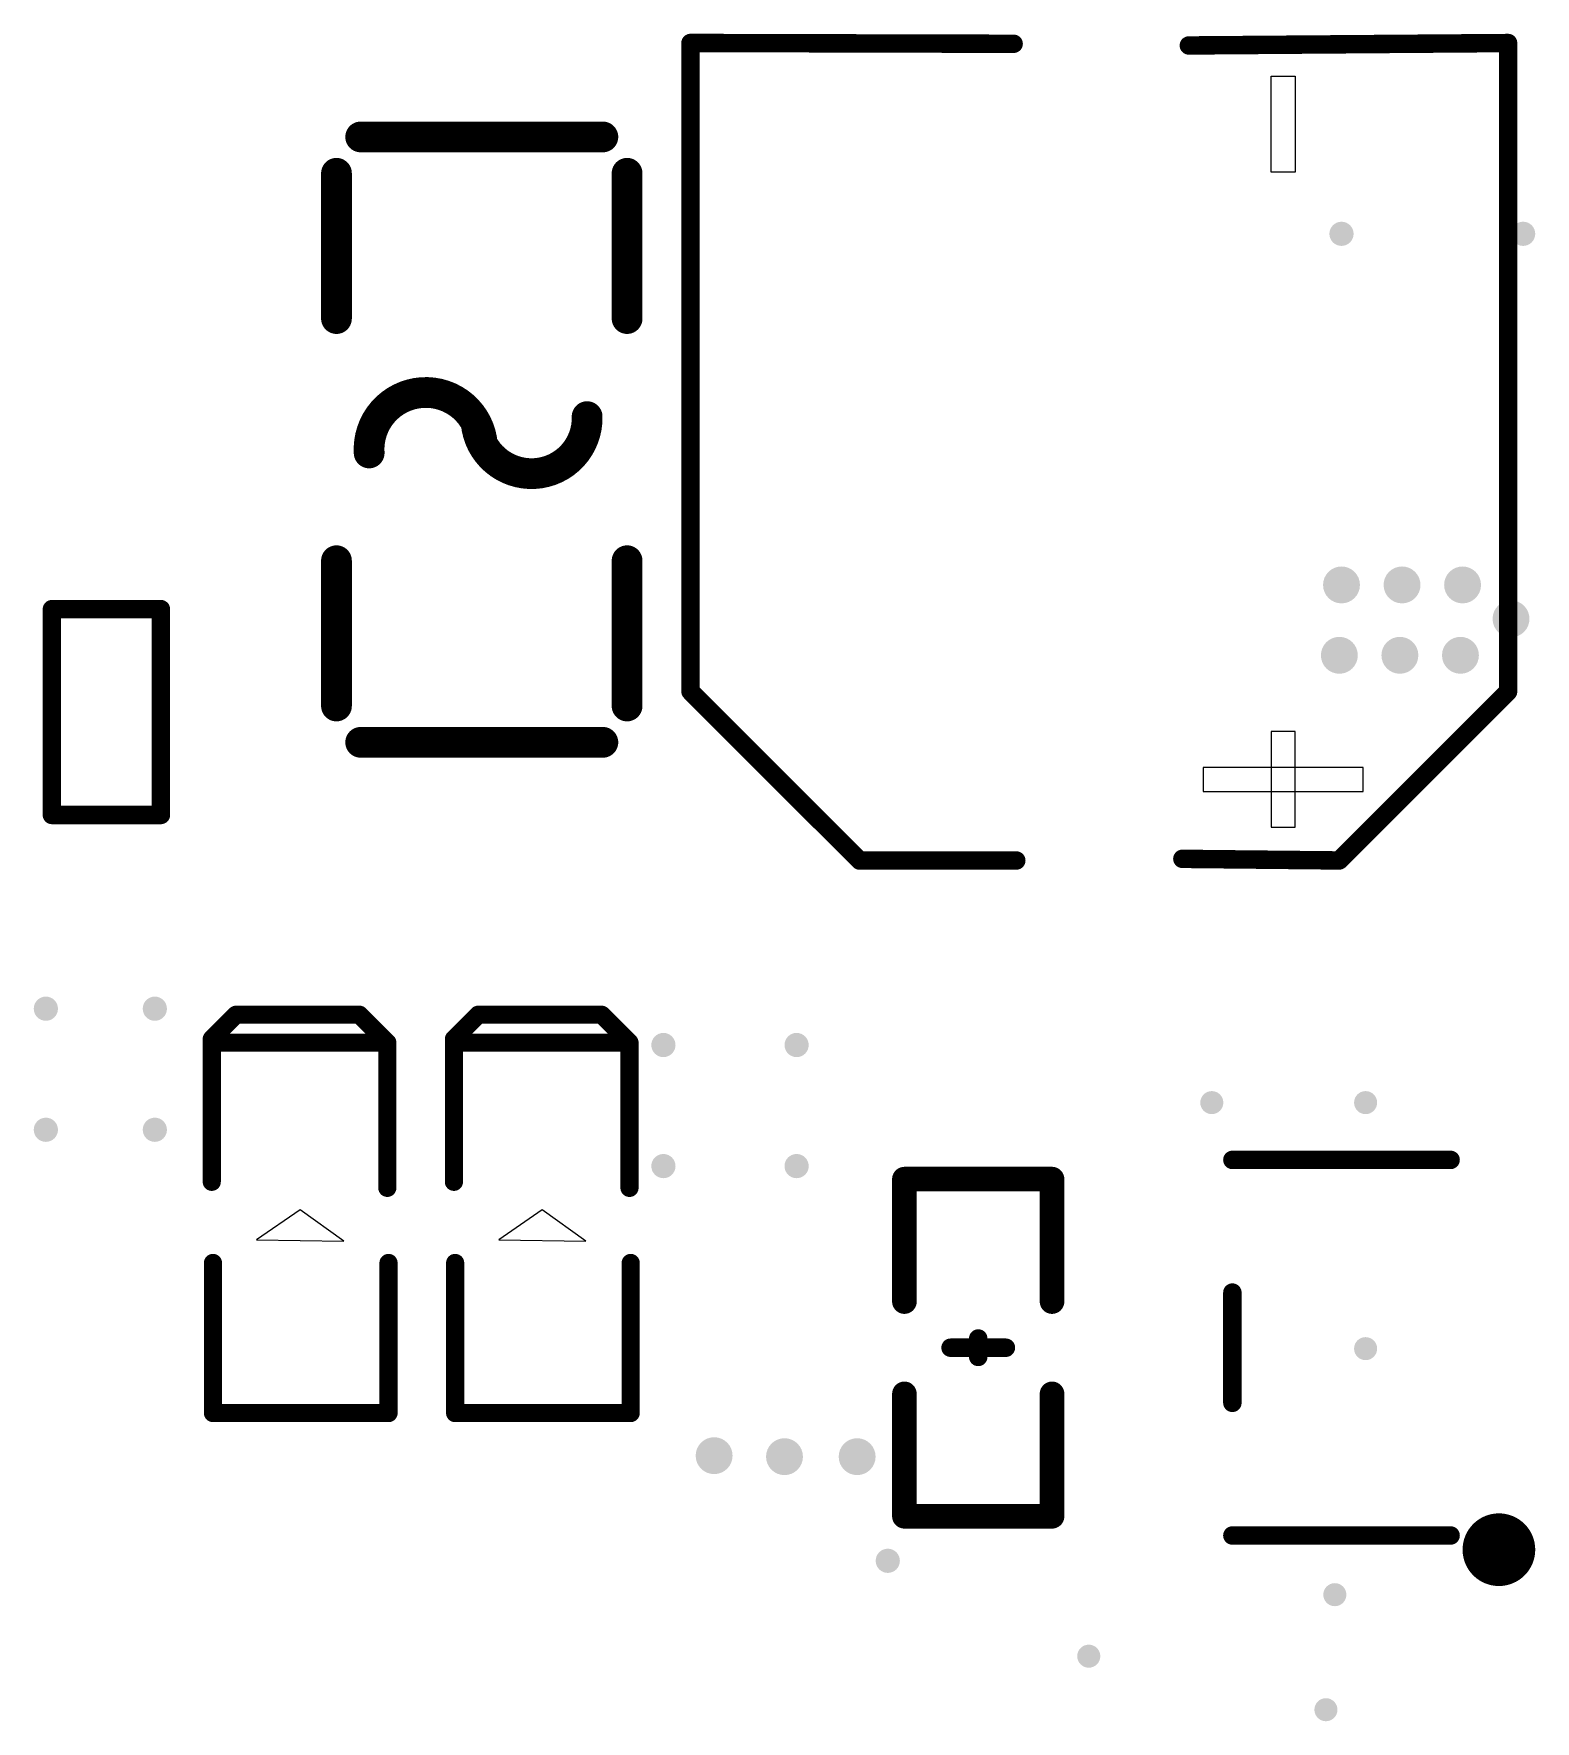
# Model space of a CAD drawing. Header units: millimetres. Extents: x 0 to 138, y -1 to 106.
# Drawn here: x 78.4 to 90.8, y 59.41 to 73.35 of the extents above; entities that cross this region are included whole.
import ezdxf

# ---------------------------------------------------------------- set-up
doc = ezdxf.new("R2010")
doc.units = ezdxf.units.MM
doc.layers.add('TopOverlay', color=2, linetype='Continuous')
doc.layers.add('ViaHoleLayer', color=16, linetype='Continuous')

# ---------------------------------------------------------------- blocks, each defined once
blk = doc.blocks.new('LED0603_RED_5')
at = {"layer": 'TopOverlay'}
for p, q in [((-0.1099185, 0.3599942), (-0.1199769, -0.359918)), ((0.1400175, 7.62e-05), (-0.1099185, 0.3599942)), ((-0.1199769, -0.359918), (0.1400175, 7.62e-05))]:
    blk.add_line(p, q, dxfattribs=at)
at = {"layer": 'TopOverlay', "const_width": 0.1500124}
for points in [[(-1.5399131, 0.7199884), (-1.5399131, -0.729996)], [(-1.5399131, 0.7199884), (-0.2999105, 0.7199884)], [(0.3700907, 0.729996), (1.5200757, 0.729996)], [(1.5200757, 0.729996), (1.5200757, -0.7199884)], [(1.5200757, 0.729996), (1.5500985, 0.729996)], [(1.5500985, 0.729996), (1.7500981, 0.5299963999999999)], [(1.7500981, 0.5299963999999999), (1.7500981, -0.4899914000000001)], [(1.7500981, -0.4899914000000001), (1.7200753, -0.5199888)], [(1.7200753, -0.5199888), (1.5200757, -0.7199884)], [(-1.5399131, -0.729996), (-0.2999105, -0.729996)], [(0.3200781, -0.7199884), (1.5200757, -0.7199884)]]:
    blk.add_lwpolyline(points, dxfattribs=at)
at = {"layer": 'TopOverlay', "const_width": 0.0750062}
for points in [[(-1.5774162, 0.7199884, 1), (-1.50241, 0.7199884, 1)], [(-1.5774162, 0.7199884, 1), (-1.50241, 0.7199884, 1)], [(-0.3374136, 0.7199884, 1), (-0.2624074, 0.7199884, 1)], [(0.3325876, 0.729996, 1), (0.4075938, 0.729996, 1)], [(1.4825726, 0.729996, 1), (1.5575788, 0.729996, 1)], [(1.4825726, 0.729996, 1), (1.5575788, 0.729996, 1)], [(1.4825726, 0.729996, 1), (1.5575788, 0.729996, 1)], [(1.5125954, 0.729996, 1), (1.5876016, 0.729996, 1)], [(1.5125954, 0.729996, 1), (1.5876016, 0.729996, 1)], [(1.712595, 0.5299963999999999, 1), (1.7876012, 0.5299963999999999, 1)], [(1.712595, 0.5299963999999999, 1), (1.7876012, 0.5299963999999999, 1)], [(1.712595, -0.4899914000000001, 1), (1.7876012, -0.4899914000000001, 1)], [(1.712595, -0.4899914000000001, 1), (1.7876012, -0.4899914000000001, 1)], [(1.6825722, -0.5199888, 1), (1.7575784, -0.5199888, 1)], [(1.6825722, -0.5199888, 1), (1.7575784, -0.5199888, 1)], [(-1.5774162, -0.729996, 1), (-1.50241, -0.729996, 1)], [(-1.5774162, -0.729996, 1), (-1.50241, -0.729996, 1)], [(-0.3374136, -0.729996, 1), (-0.2624074, -0.729996, 1)], [(0.282575, -0.7199884, 1), (0.3575812, -0.7199884, 1)], [(1.4825726, -0.7199884, 1), (1.5575788, -0.7199884, 1)], [(1.4825726, -0.7199884, 1), (1.5575788, -0.7199884, 1)], [(1.4825726, -0.7199884, 1), (1.5575788, -0.7199884, 1)]]:
    blk.add_lwpolyline(points, format="xyb", close=True, dxfattribs=at)
blk = doc.blocks.new('LED0603_RED_6')
at = {"layer": 'TopOverlay'}
for p, q in [((-0.1099185, 0.3599942), (-0.1199769, -0.359918)), ((0.1400175, 7.62e-05), (-0.1099185, 0.3599942)), ((-0.1199769, -0.359918), (0.1400175, 7.62e-05))]:
    blk.add_line(p, q, dxfattribs=at)
at = {"layer": 'TopOverlay', "const_width": 0.1500124}
for points in [[(-1.5399131, 0.7199884), (-1.5399131, -0.729996)], [(-1.5399131, 0.7199884), (-0.2999105, 0.7199884)], [(0.3700907, 0.729996), (1.5200757, 0.729996)], [(1.5200757, 0.729996), (1.5200757, -0.7199884)], [(1.5200757, 0.729996), (1.5500985, 0.729996)], [(1.5500985, 0.729996), (1.7500981, 0.5299963999999999)], [(1.7500981, 0.5299963999999999), (1.7500981, -0.4899914000000001)], [(1.7500981, -0.4899914000000001), (1.7200753, -0.5199888)], [(1.7200753, -0.5199888), (1.5200757, -0.7199884)], [(-1.5399131, -0.729996), (-0.2999105, -0.729996)], [(0.3200781, -0.7199884), (1.5200757, -0.7199884)]]:
    blk.add_lwpolyline(points, dxfattribs=at)
at = {"layer": 'TopOverlay', "const_width": 0.0750062}
for points in [[(-1.5774162, 0.7199884, 1), (-1.50241, 0.7199884, 1)], [(-1.5774162, 0.7199884, 1), (-1.50241, 0.7199884, 1)], [(-0.3374136, 0.7199884, 1), (-0.2624074, 0.7199884, 1)], [(0.3325876, 0.729996, 1), (0.4075938, 0.729996, 1)], [(1.4825726, 0.729996, 1), (1.5575788, 0.729996, 1)], [(1.4825726, 0.729996, 1), (1.5575788, 0.729996, 1)], [(1.4825726, 0.729996, 1), (1.5575788, 0.729996, 1)], [(1.5125954, 0.729996, 1), (1.5876016, 0.729996, 1)], [(1.5125954, 0.729996, 1), (1.5876016, 0.729996, 1)], [(1.712595, 0.5299963999999999, 1), (1.7876012, 0.5299963999999999, 1)], [(1.712595, 0.5299963999999999, 1), (1.7876012, 0.5299963999999999, 1)], [(1.712595, -0.4899914000000001, 1), (1.7876012, -0.4899914000000001, 1)], [(1.712595, -0.4899914000000001, 1), (1.7876012, -0.4899914000000001, 1)], [(1.6825722, -0.5199888, 1), (1.7575784, -0.5199888, 1)], [(1.6825722, -0.5199888, 1), (1.7575784, -0.5199888, 1)], [(-1.5774162, -0.729996, 1), (-1.50241, -0.729996, 1)], [(-1.5774162, -0.729996, 1), (-1.50241, -0.729996, 1)], [(-0.3374136, -0.729996, 1), (-0.2624074, -0.729996, 1)], [(0.282575, -0.7199884, 1), (0.3575812, -0.7199884, 1)], [(1.4825726, -0.7199884, 1), (1.5575788, -0.7199884, 1)], [(1.4825726, -0.7199884, 1), (1.5575788, -0.7199884, 1)], [(1.4825726, -0.7199884, 1), (1.5575788, -0.7199884, 1)]]:
    blk.add_lwpolyline(points, format="xyb", close=True, dxfattribs=at)
blk = doc.blocks.new('F1206_12')
at = {"layer": 'TopOverlay', "const_width": 0.254}
for points in [[(-0.9999979999999999, 1.1999976), (-2.1999702, 1.1999976)], [(2.1999956, 1.1999976), (1.0000234, 1.1999976)], [(-2.499995, -0.9999979999999999), (-2.499995, 0.9999979999999999)], [(2.5000204, -0.9999979999999999), (2.5000204, 0.9999979999999999)], [(-0.9999979999999999, -1.1999976), (-2.1999702, -1.1999976)], [(2.1999956, -1.1999976), (1.0000234, -1.1999976)]]:
    blk.add_lwpolyline(points, dxfattribs=at)
at = {"layer": 'TopOverlay', "const_width": 0.127}
for points in [[(-2.2634702, 1.1999976, 1), (-2.1364702, 1.1999976, 1)], [(-1.063498, 1.1999976, 1), (-0.936498, 1.1999976, 1)], [(0.9365234, 1.1999976, 1), (1.0635234, 1.1999976, 1)], [(2.1364956, 1.1999976, 1), (2.2634956, 1.1999976, 1)], [(-2.563495, 0.9999979999999999, 1), (-2.436495, 0.9999979999999999, 1)], [(2.4365204, 0.9999979999999999, 1), (2.5635204, 0.9999979999999999, 1)], [(-0.253492, 0.8700007999999999, 1), (-0.126492, 0.8700007999999999, 1)], [(-0.2007108, -0.0461772, 1), (-0.0737108, -0.0461772, 1)], [(-0.063627, 0, 1), (0.063373, 0, 1)], [(0.0465074, -0.9299956, 1), (0.1735074, -0.9299956, 1)], [(-2.563495, -0.9999979999999999, 1), (-2.436495, -0.9999979999999999, 1)], [(2.4365204, -0.9999979999999999, 1), (2.5635204, -0.9999979999999999, 1)], [(-2.2634702, -1.1999976, 1), (-2.1364702, -1.1999976, 1)], [(-1.063498, -1.1999976, 1), (-0.936498, -1.1999976, 1)], [(0.9365234, -1.1999976, 1), (1.0635234, -1.1999976, 1)], [(2.1364956, -1.1999976, 1), (2.2634956, -1.1999976, 1)]]:
    blk.add_lwpolyline(points, format="xyb", close=True, dxfattribs=at)
at = {"layer": 'TopOverlay', "const_width": 0.254}
for points in [[(-0.189992, 0.8700007999999999, -0.9687654092396374), (-0.1372108, -0.0461772)], [(0.1100074, -0.9299956, -0.9491851753141524), (-0.000127, 0)]]:
    blk.add_lwpolyline(points, format="xyb", dxfattribs=at)
blk = doc.blocks.new('TSOT_23_5_L2_9_W1_6_P0_95_LS2_8_BL_15')
at = {"layer": 'TopOverlay', "const_width": 0.1524}
for points in [[(-1.551178, 0.901192), (-1.551178, -0.901192)], [(-0.4553712, 0.901192), (0.455422, 0.901192)], [(1.5512288, 0.901192), (1.5512288, -0.901192)]]:
    blk.add_lwpolyline(points, dxfattribs=at)
at = {"layer": 'TopOverlay'}
for points, const_width in [([(-1.589278, 0.901192, 1), (-1.513078, 0.901192, 1)], 0.0762), ([(-0.4934712000000001, 0.901192, 1), (-0.4172712000000001, 0.901192, 1)], 0.0762), ([(0.417322, 0.901192, 1), (0.493522, 0.901192, 1)], 0.0762), ([(1.5131288, 0.901192, 1), (1.5893288, 0.901192, 1)], 0.0762), ([(-1.589278, -0.901192, 1), (-1.513078, -0.901192, 1)], 0.0762), ([(1.5131288, -0.901192, 1), (1.5893288, -0.901192, 1)], 0.0762), ([(-1.5181326, -1.299972, 1), (-1.8183606, -1.299972, 1)], 0.2999994), ([(-1.89335918, -1.299972, 1), (-1.74336202, -1.299972, 1)], 0.1499997), ([(-1.59313118, -1.299972, 1), (-1.44313402, -1.299972, 1)], 0.1499997)]:
    blk.add_lwpolyline(points, format="xyb", close=True, dxfattribs=dict(at, const_width=const_width))
blk = doc.blocks.new('C0603_17')
at = {"layer": 'TopOverlay'}
for points, const_width in [([(-0.3809999999999999, 0.6096), (-1.39248134, 0.6096)], 0.2032), ([(-1.39248134, -0.6096), (-1.39248134, 0.6096)], 0.2032), ([(1.39248134, 0.6096), (0.3809999999999999, 0.6096)], 0.2032), ([(1.39248134, -0.6096), (1.39248134, 0.6096)], 0.2032), ([(0, -0.2286), (0, 0.2286)], 0.1524), ([(0, 0), (-0.0762, 0)], 0.1524), ([(0.0762, 0), (0, 0)], 0.1524), ([(-0.3809999999999999, -0.6096), (-1.39248134, -0.6096)], 0.2032), ([(1.39248134, -0.6096), (0.3809999999999999, -0.6096)], 0.2032)]:
    blk.add_lwpolyline(points, dxfattribs=dict(at, const_width=const_width))
for points, const_width in [([(-1.44328134, 0.6096, 1), (-1.34168134, 0.6096, 1)], 0.1016), ([(-1.44328134, 0.6096, 1), (-1.34168134, 0.6096, 1)], 0.1016), ([(-0.4318, 0.6096, 1), (-0.3302, 0.6096, 1)], 0.1016), ([(0.3302, 0.6096, 1), (0.4318, 0.6096, 1)], 0.1016), ([(1.34168134, 0.6096, 1), (1.44328134, 0.6096, 1)], 0.1016), ([(1.34168134, 0.6096, 1), (1.44328134, 0.6096, 1)], 0.1016), ([(-0.0381, 0.2286, 1), (0.0381, 0.2286, 1)], 0.0762), ([(-0.1143, 0, 1), (-0.0381, 0, 1)], 0.0762), ([(-0.0381, 0, 1), (0.0381, 0, 1)], 0.0762), ([(-0.0381, 0, 1), (0.0381, 0, 1)], 0.0762), ([(0.0381, 0, 1), (0.1143, 0, 1)], 0.0762), ([(-0.0381, -0.2286, 1), (0.0381, -0.2286, 1)], 0.0762), ([(-1.44328134, -0.6096, 1), (-1.34168134, -0.6096, 1)], 0.1016), ([(-1.44328134, -0.6096, 1), (-1.34168134, -0.6096, 1)], 0.1016), ([(-0.4318, -0.6096, 1), (-0.3302, -0.6096, 1)], 0.1016), ([(0.3302, -0.6096, 1), (0.4318, -0.6096, 1)], 0.1016), ([(1.34168134, -0.6096, 1), (1.44328134, -0.6096, 1)], 0.1016), ([(1.34168134, -0.6096, 1), (1.44328134, -0.6096, 1)], 0.1016)]:
    blk.add_lwpolyline(points, format="xyb", close=True, dxfattribs=dict(at, const_width=const_width))
blk = doc.blocks.new('R0402_38')
at = {"layer": 'TopOverlay', "const_width": 0.1524}
for points in [[(-0.25395682, 0.4499584599999999), (-0.84987638, 0.4499584599999999)], [(-0.84987638, -0.44987718), (-0.84987638, 0.4499584599999999)], [(0.84996274, 0.4499584599999999), (-0.25395682, 0.4499584599999999)], [(0.84996274, -0.45003974), (0.84996274, 0.4499584599999999)], [(-0.25395682, -0.44987718), (-0.84987638, -0.44987718)], [(-0.84971382, -0.45003974), (-0.84987638, -0.44987718)], [(0.84996274, -0.44987718), (-0.25395682, -0.44987718)]]:
    blk.add_lwpolyline(points, dxfattribs=at)
at = {"layer": 'TopOverlay', "const_width": 0.0762}
for points in [[(-0.88797638, 0.4499584599999999, 1), (-0.81177638, 0.4499584599999999, 1)], [(-0.88797638, 0.4499584599999999, 1), (-0.81177638, 0.4499584599999999, 1)], [(-0.29205682, 0.4499584599999999, 1), (-0.21585682, 0.4499584599999999, 1)], [(-0.29205682, 0.4499584599999999, 1), (-0.21585682, 0.4499584599999999, 1)], [(0.81186274, 0.4499584599999999, 1), (0.8880627399999999, 0.4499584599999999, 1)], [(0.81186274, 0.4499584599999999, 1), (0.8880627399999999, 0.4499584599999999, 1)], [(-0.88797638, -0.44987718, 1), (-0.81177638, -0.44987718, 1)], [(-0.88797638, -0.44987718, 1), (-0.81177638, -0.44987718, 1)], [(-0.88797638, -0.44987718, 1), (-0.81177638, -0.44987718, 1)], [(-0.88781382, -0.45003974, 1), (-0.8116138199999999, -0.45003974, 1)], [(-0.29205682, -0.44987718, 1), (-0.21585682, -0.44987718, 1)], [(-0.29205682, -0.44987718, 1), (-0.21585682, -0.44987718, 1)], [(0.81186274, -0.44987718, 1), (0.8880627399999999, -0.44987718, 1)], [(0.81186274, -0.45003974, 1), (0.8880627399999999, -0.45003974, 1)]]:
    blk.add_lwpolyline(points, format="xyb", close=True, dxfattribs=at)
blk = doc.blocks.new('CAP_SMD_BD6_3_L6_6_W6_6_LS7_6_FD_131')
at = {"layer": 'TopOverlay'}
for p, q in [((-2.805049, -0.8580627999999999), (-2.805049, -0.8580627999999999)), ((-2.805049, -0.8580627999999999), (-2.805049, -2.17805)), ((-2.607056, -0.8580627999999999), (-2.805049, -0.8580627999999999)), ((-2.607056, -2.17805), (-2.607056, -0.8580627999999999)), ((-3.1020512, -1.4190472), (-3.1020512, -1.4190472)), ((-3.1020512, -1.4190472), (-3.1020512, -1.6170402)), ((-2.310053799999999, -1.4190472), (-3.1020512, -1.4190472)), ((-2.310053799999999, -1.6170402), (-2.310053799999999, -1.4190472)), ((2.3099522, -1.6170402), (2.3099522, -1.4190472)), ((2.3099522, -1.4190472), (3.1019496, -1.4190472)), ((3.1019496, -1.4190472), (3.1019496, -1.4190472)), ((3.1019496, -1.4190472), (3.1019496, -1.6170402)), ((-3.1020512, -1.6170402), (-2.310053799999999, -1.6170402)), ((3.1019496, -1.6170402), (2.3099522, -1.6170402)), ((-2.805049, -2.17805), (-2.607056, -2.17805))]:
    blk.add_line(p, q, dxfattribs=at)
at = {"layer": 'TopOverlay', "const_width": 0.1524}
for points in [[(-1.980057, 3.3761172), (-3.3761934, 1.9799808)], [(-1.980057, 3.3761172), (3.3761426, 3.3761172)], [(3.3761426, 3.3761172), (3.369437, 0.7076439999999999)], [(-3.3761934, 1.9799808), (-3.3761934, 0.6857492)], [(-3.3623758, -0.6858254), (-3.3757108, -1.9812508)], [(3.3555432, -0.7393431999999999), (3.3756346, -3.3757108)], [(-3.3757108, -1.9812508), (-1.9812508, -3.3757108)], [(-1.9812508, -3.3757108), (3.3756346, -3.3757108)]]:
    blk.add_lwpolyline(points, dxfattribs=at)
at = {"layer": 'TopOverlay', "const_width": 0.0762}
for points in [[(-2.018157, 3.3761172, 1), (-1.941957, 3.3761172, 1)], [(-2.018157, 3.3761172, 1), (-1.941957, 3.3761172, 1)], [(3.3380426, 3.3761172, 1), (3.4142426, 3.3761172, 1)], [(3.3380426, 3.3761172, 1), (3.4142426, 3.3761172, 1)], [(-3.4142934, 1.9799808, 1), (-3.3380934, 1.9799808, 1)], [(-3.4142934, 1.9799808, 1), (-3.3380934, 1.9799808, 1)], [(-3.4142934, 0.6857492, 1), (-3.3380934, 0.6857492, 1)], [(3.331337, 0.7076439999999999, 1), (3.407537, 0.7076439999999999, 1)], [(-3.4004758, -0.6858254, 1), (-3.3242758, -0.6858254, 1)], [(3.3174432, -0.7393431999999999, 1), (3.3936432, -0.7393431999999999, 1)], [(-3.4138108, -1.9812508, 1), (-3.3376108, -1.9812508, 1)], [(-3.4138108, -1.9812508, 1), (-3.3376108, -1.9812508, 1)], [(-2.0193508, -3.3757108, 1), (-1.9431508, -3.3757108, 1)], [(-2.0193508, -3.3757108, 1), (-1.9431508, -3.3757108, 1)], [(3.3375346, -3.3757108, 1), (3.4137346, -3.3757108, 1)], [(3.3375346, -3.3757108, 1), (3.4137346, -3.3757108, 1)]]:
    blk.add_lwpolyline(points, format="xyb", close=True, dxfattribs=at)

msp = doc.modelspace()

# ---------------------------------------------------------------- hatches: boundary and pattern name
at = {"layer": 'ViaHoleLayer'}
h = msp.add_hatch(color=16, dxfattribs=at)
edge = h.paths.add_edge_path()
edge.add_arc((89.20000447999998, 71.70000138), 0.0999998, 0, 360)
h = msp.add_hatch(color=16, dxfattribs=at)
edge = h.paths.add_edge_path()
edge.add_arc((90.70000402, 71.70000138), 0.0999998, 0, 360)
h = msp.add_hatch(color=16, dxfattribs=at)
edge = h.paths.add_edge_path()
edge.add_arc((89.20000193999998, 68.80000209999999), 0.1524, 0, 360)
h = msp.add_hatch(color=16, dxfattribs=at)
edge = h.paths.add_edge_path()
edge.add_arc((89.70000347999998, 68.80000209999999), 0.1524, 0, 360)
h = msp.add_hatch(color=16, dxfattribs=at)
edge = h.paths.add_edge_path()
edge.add_arc((90.20000248, 68.80000209999999), 0.1524, 0, 360)
h = msp.add_hatch(color=16, dxfattribs=at)
edge = h.paths.add_edge_path()
edge.add_arc((90.60004740000001, 68.51994424), 0.1524, 0, 360)
h = msp.add_hatch(color=16, dxfattribs=at)
edge = h.paths.add_edge_path()
edge.add_arc((89.18228543999999, 68.21871294), 0.1524, 0, 360)
h = msp.add_hatch(color=16, dxfattribs=at)
edge = h.paths.add_edge_path()
edge.add_arc((89.68228698, 68.21871294), 0.1524, 0, 360)
h = msp.add_hatch(color=16, dxfattribs=at)
edge = h.paths.add_edge_path()
edge.add_arc((90.18228598, 68.21871294), 0.1524, 0, 360)
h = msp.add_hatch(color=16, dxfattribs=at)
edge = h.paths.add_edge_path()
edge.add_arc((78.50000302, 65.30000148), 0.0999998, 0, 360)
h = msp.add_hatch(color=16, dxfattribs=at)
edge = h.paths.add_edge_path()
edge.add_arc((79.40000376, 65.30000148), 0.0999998, 0, 360)
h = msp.add_hatch(color=16, dxfattribs=at)
edge = h.paths.add_edge_path()
edge.add_arc((83.60000297999999, 65.00000208), 0.0999998, 0, 360)
h = msp.add_hatch(color=16, dxfattribs=at)
edge = h.paths.add_edge_path()
edge.add_arc((84.70000332, 65.00000208), 0.0999998, 0, 360)
h = msp.add_hatch(color=16, dxfattribs=at)
edge = h.paths.add_edge_path()
edge.add_arc((88.12897538, 64.52428801999999), 0.09525, 0, 360)
h = msp.add_hatch(color=16, dxfattribs=at)
edge = h.paths.add_edge_path()
edge.add_arc((89.39897538, 64.52428801999999), 0.09525, 0, 360)
h = msp.add_hatch(color=16, dxfattribs=at)
edge = h.paths.add_edge_path()
edge.add_arc((78.50000302, 64.30000094), 0.0999998, 0, 360)
h = msp.add_hatch(color=16, dxfattribs=at)
edge = h.paths.add_edge_path()
edge.add_arc((79.40000376, 64.30000094), 0.0999998, 0, 360)
h = msp.add_hatch(color=16, dxfattribs=at)
edge = h.paths.add_edge_path()
edge.add_arc((83.60000297999999, 64.00000153999999), 0.0999998, 0, 360)
h = msp.add_hatch(color=16, dxfattribs=at)
edge = h.paths.add_edge_path()
edge.add_arc((84.70000332, 64.00000153999999), 0.0999998, 0, 360)
h = msp.add_hatch(color=16, dxfattribs=at)
edge = h.paths.add_edge_path()
edge.add_arc((89.39897538, 62.49228802), 0.09525, 0, 360)
h = msp.add_hatch(color=16, dxfattribs=at)
edge = h.paths.add_edge_path()
edge.add_arc((84.01881596, 61.60831976), 0.1524, 0, 360)
h = msp.add_hatch(color=16, dxfattribs=at)
edge = h.paths.add_edge_path()
edge.add_arc((84.60000352, 61.60000126), 0.1524, 0, 360)
h = msp.add_hatch(color=16, dxfattribs=at)
edge = h.paths.add_edge_path()
edge.add_arc((85.20000232, 61.60000126), 0.1524, 0, 360)
h = msp.add_hatch(color=16, dxfattribs=at)
edge = h.paths.add_edge_path()
edge.add_arc((85.45299902, 60.74000044), 0.0999998, 0, 360)
h = msp.add_hatch(color=16, dxfattribs=at)
edge = h.paths.add_edge_path()
edge.add_arc((89.14497537999998, 60.46028802), 0.09525, 0, 360)
h = msp.add_hatch(color=16, dxfattribs=at)
edge = h.paths.add_edge_path()
edge.add_arc((87.11297538, 59.95228802), 0.09525, 0, 360)
h = msp.add_hatch(color=16, dxfattribs=at)
edge = h.paths.add_edge_path()
edge.add_arc((89.07133823999997, 59.51008926), 0.09525, 0, 360)

# ---------------------------------------------------------------- block references
for name, p, rotation in [('CAP_SMD_BD6_3_L6_6_W6_6_LS7_6_FD_131', (87.20000340000001, 69.90000244), 90), ('F1206_12', (82.10000344, 70.00000224), 270), ('R0402_38', (79.00004265999998, 67.74996356), 270), ('LED0603_RED_5', (80.60000389999998, 63.50000253999999), 90), ('LED0603_RED_6', (82.60000244, 63.50000253999999), 90), ('TSOT_23_5_L2_9_W1_6_P0_95_LS2_8_BL_15', (89.20000193999998, 62.500002), 90), ('C0603_17', (86.20000285999998, 62.500002), 270)]:
    msp.add_blockref(name, p, dxfattribs=dict(rotation=rotation))

doc.saveas('drawing.dxf')
